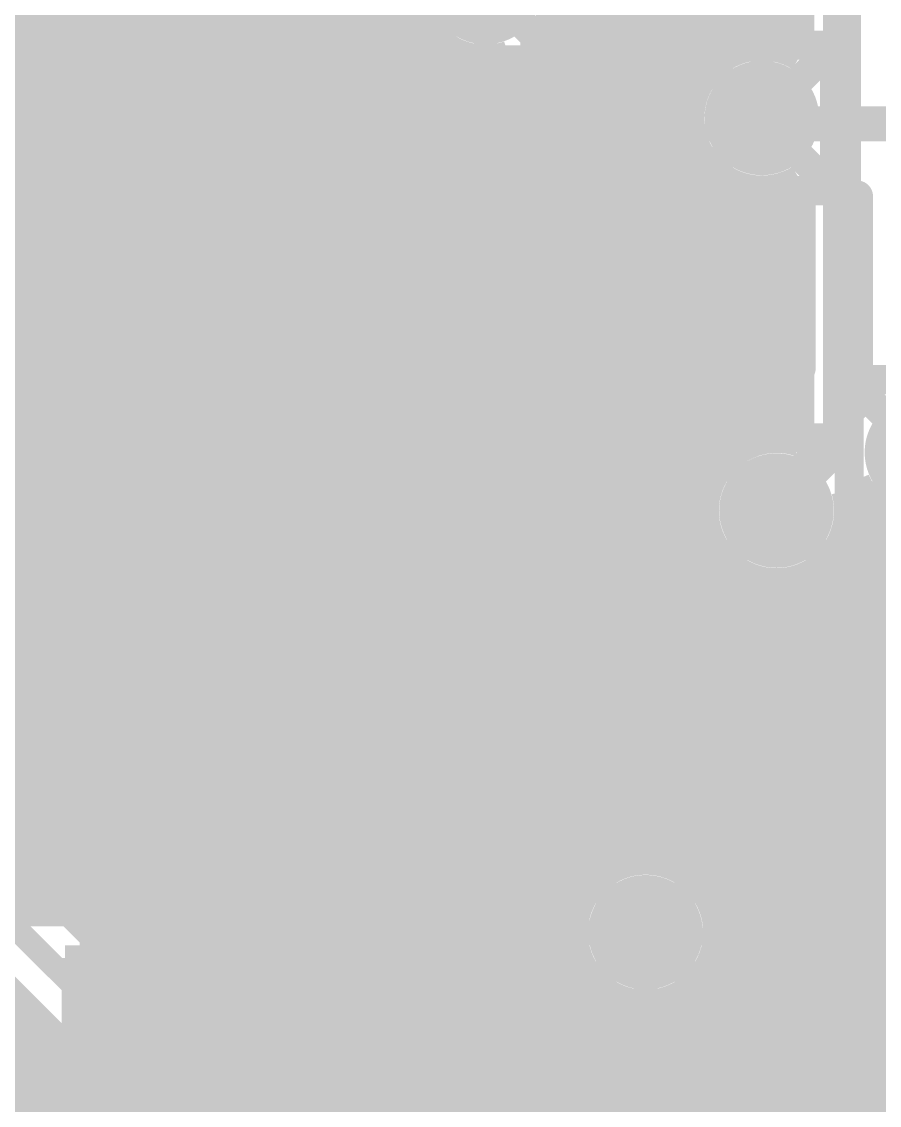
# Model space of a CAD drawing. Extents: x -4 to 136, y -50 to 40.
# Drawn here: x -0.37 to 7.12, y 3.57 to 13.03 of the extents above; entities that cross this region are included whole.
import ezdxf

# ---------------------------------------------------------------- set-up
doc = ezdxf.new("R2010")
doc.units = 0
doc.header["$MEASUREMENT"] = 0
doc.layers.get('0').update_dxf_attribs({"linetype": 'CONTINUOUS'})
for name, color, linetype in [('25-335-0_BOT', 7, 'CONTINUOUS'), ('25-335-0_DRD', 7, 'CONTINUOUS'), ('25-335-0_GND', 6, 'CONTINUOUS'), ('25-335-0_IN1', 4, 'CONTINUOUS'), ('25-335-0_SMT', 5, 'CONTINUOUS'), ('25-335-0_SPT', 10, 'CONTINUOUS'), ('25-335-0_SST', 9, 'CONTINUOUS'), ('25-335-0_TOP', 12, 'CONTINUOUS'), ('THRUHOLE_TAP', 15, 'CONTINUOUS')]:
    doc.layers.add(name, color=color, linetype=linetype)

# ---------------------------------------------------------------- blocks, each defined once
blk = doc.blocks.new('ROUND_40')
at = {"const_width": 0.29972}
blk.add_lwpolyline([(-0.14986, 0, 1), (0.14986, 0, 1)], format="xyb", close=True, dxfattribs=at)
blk = doc.blocks.new('ROUND_60')
at = {"const_width": 0.50038}
blk.add_lwpolyline([(-0.25019, 0, 1), (0.25019, 0, 1)], format="xyb", close=True, dxfattribs=at)
blk = doc.blocks.new('ROUND_63')
at = {"const_width": 0.0635}
blk.add_lwpolyline([(-0.03175, 0, 1), (0.03175, 0, 1)], format="xyb", close=True, dxfattribs=at)
blk = doc.blocks.new('RECTANGLE_2')
blk.add_solid([(0.4826, 0.4064), (0.4826, -0.4064), (-0.4826, 0.4064), (-0.4826, -0.4064)])
blk = doc.blocks.new('OBLONG_33')
at = {"const_width": 0.2794}
blk.add_lwpolyline([(0.7493, 0), (-0.7493, 0)], dxfattribs=at)
at = {"const_width": 0.1397}
for points in [[(-0.81915, 0, 1), (-0.67945, 0, 1)], [(0.67945, 0, 1), (0.81915, 0, 1)]]:
    blk.add_lwpolyline(points, format="xyb", close=True, dxfattribs=at)
blk = doc.blocks.new('OBLONG_35')
at = {"const_width": 0.2794}
blk.add_lwpolyline([(0, 0.7493), (0, -0.7493)], dxfattribs=at)
at = {"const_width": 0.1397}
for points in [[(-0.06985, 0.7493, 1), (0.06985, 0.7493, 1)], [(-0.06985, -0.7493, 1), (0.06985, -0.7493, 1)]]:
    blk.add_lwpolyline(points, format="xyb", close=True, dxfattribs=at)
blk = doc.blocks.new('ROUND_23')
at = {"const_width": 0.10033}
blk.add_lwpolyline([(-0.050164, 0, 1), (0.050164, 0, 1)], format="xyb", close=True, dxfattribs=at)

msp = doc.modelspace()

# ---------------------------------------------------------------- linework, layer by layer
at = {"layer": '25-335-0_BOT'}
for points, const_width in [([(1.6002, 33.401), (1.6002, 2.53492)], 0.254), ([(1.8288, 33.401), (1.8288, 2.3749)], 0.254), ([(2.0574, 33.401), (2.0574, 2.17932)], 0.254), ([(2.286, 33.401), (2.286, 1.93802)], 0.254), ([(2.5146, 33.401), (2.5146, 1.63068)], 0.254), ([(2.7432, 33.401), (2.7432, 1.2065)], 0.254), ([(5.2578, 33.401), (5.2578, 5.68452)], 0.254), ([(5.4864, 28.66898), (5.4864, 12.34948)], 0.254), ([(5.715, 28.32608), (5.715, 12.69238)], 0.254), ([(5.9436, 28.21686), (5.9436, 12.8016)], 0.254), ([(6.1722, 28.20416), (6.1722, 12.81684)], 0.254), ([(1.3716, 21.82114), (1.3716, 2.66446)], 0.254), ([(1.143, 21.36648), (1.143, 2.77114)], 0.254), ([(6.858, 20.828), (6.858, -0.889), (8.89, -2.921), (13.843, -2.921)], 0.2032), ([(6.4008, 20.39366), (6.4008, 12.74318)], 0.254), ([(6.4262, 20.36826), (6.4262, 12.72794)], 0.254), ([(5.0292, 20.21078), (5.0292, 5.70738)], 0.254), ([(0.9144, 19.47672), (0.9144, 2.85496)], 0.254), ([(0.6858, 19.26082), (0.6858, 2.91846)], 0.254), ([(2.9718, 17.16278), (2.9718, 0.38862)], 0.254), ([(0.4572, 14.80566), (0.4572, 2.96164)], 0.254), ([(4.8006, 14.4526), (4.8006, 5.64388)], 0.254), ([(4.572, 14.28242), (4.572, 5.45084)], 0.254), ([(4.3434, 14.22908), (4.3434, -3.556)], 0.254), ([(0.3048, 13.6652), (-0.64008, 12.71778)], 0.254), ([(0.2286, 13.58646), (0.2286, 5.26034)], 0.254), ([(0, 13.35786), (0, 5.26034)], 0.254), ([(3.683, -2.413), (3.683, 13.335)], 0.2032), ([(-0.2286, 13.12926), (-0.2286, 5.26034)], 0.254), ([(3.0861, 13.1318), (-0.22606, 13.1318)], 0.254), ([(6.4262, 13.1318), (4.2799, 13.1318)], 0.254), ([(-0.4572, 12.90066), (-0.4572, 5.26034)], 0.254), ([(3.22326, 12.9032), (-0.45466, 12.9032)], 0.254), ([(3.2004, 12.9286), (3.2004, -2.0066)], 0.254), ([(3.2512, 12.87526), (3.2512, -1.95326)], 0.254), ([(4.1148, 12.87526), (4.1148, -1.95326)], 0.254), ([(4.1148, 12.87526), (4.1148, -1.95326)], 0.254), ([(6.4262, 12.9032), (4.1402, 12.9032)], 0.254), ([(3.2512, 12.6746), (-0.64008, 12.6746)], 0.254), ([(5.6896, 12.6746), (4.1148, 12.6746)], 0.254), ([(3.2512, 12.446), (-0.69342, 12.446)], 0.254), ([(5.51942, 12.446), (4.1148, 12.446)], 0.254), ([(3.2512, 12.2174), (-0.8636, 12.2174)], 0.254), ([(5.46608, 12.2174), (4.1148, 12.2174)], 0.254), ([(3.2512, 11.9888), (-3.429, 11.9888)], 0.254), ([(5.4991, 11.9888), (4.1148, 11.9888)], 0.254), ([(5.4864, 12.03198), (5.4864, 5.56006)], 0.254), ([(3.2512, 11.7602), (-3.429, 11.7602)], 0.254), ([(5.63626, 11.7602), (4.1148, 11.7602)], 0.254), ([(5.715, 11.68908), (5.715, 9.13384)], 0.254), ([(6.4008, 11.64082), (6.4008, 9.36752)], 0.254), ([(6.4262, 11.65606), (6.4262, 9.3599)], 0.254), ([(3.2512, 11.5316), (-3.429, 11.5316)], 0.254), ([(6.4262, 11.5316), (4.1148, 11.5316)], 0.254), ([(5.9436, 11.57986), (5.9436, 9.32688)], 0.254), ([(6.1722, 11.56716), (6.1722, 9.39038)], 0.254), ([(3.2512, 11.303), (-3.429, 11.303)], 0.254), ([(6.4262, 11.303), (4.1148, 11.303)], 0.254), ([(3.2512, 11.0744), (-3.429, 11.0744)], 0.254), ([(6.4262, 11.0744), (4.1148, 11.0744)], 0.254), ([(3.2512, 10.8458), (-3.429, 10.8458)], 0.254), ([(6.4262, 10.8458), (4.1148, 10.8458)], 0.254), ([(3.2512, 10.6172), (-3.429, 10.6172)], 0.254), ([(6.4262, 10.6172), (4.1148, 10.6172)], 0.254), ([(3.2512, 10.3886), (-3.429, 10.3886)], 0.254), ([(6.4262, 10.3886), (4.1148, 10.3886)], 0.254), ([(3.2512, 10.16), (-3.429, 10.16)], 0.254), ([(6.4262, 10.16), (4.1148, 10.16)], 0.254), ([(3.2512, 9.9314), (-3.429, 9.9314)], 0.254), ([(6.4262, 9.9314), (4.1148, 9.9314)], 0.254), ([(3.2512, 9.7028), (-3.429, 9.7028)], 0.254), ([(6.4262, 9.7028), (4.1148, 9.7028)], 0.254), ([(3.2512, 9.4742), (-3.429, 9.4742)], 0.254), ([(6.4262, 9.4742), (4.1148, 9.4742)], 0.254), ([(3.2512, 9.2456), (-3.429, 9.2456)], 0.254), ([(5.8166, 9.2456), (4.1148, 9.2456)], 0.254), ([(3.2512, 9.017), (-3.429, 9.017)], 0.254), ([(5.64642, 9.017), (4.1148, 9.017)], 0.254), ([(3.2512, 8.7884), (-3.429, 8.7884)], 0.254), ([(5.59308, 8.7884), (4.1148, 8.7884)], 0.254), ([(3.2512, 8.5598), (-3.429, 8.5598)], 0.254), ([(5.6261, 8.5598), (4.1148, 8.5598)], 0.254), ([(3.2512, 8.3312), (-3.429, 8.3312)], 0.254), ([(5.76326, 8.3312), (4.1148, 8.3312)], 0.254), ([(5.715, 8.38962), (5.715, -3.556)], 0.254), ([(5.9436, 8.19912), (5.9436, -3.556)], 0.254), ([(6.1722, 8.13562), (6.1722, -3.556)], 0.254), ([(6.4008, 8.15848), (6.4008, -3.556)], 0.254), ([(6.4262, 8.1661), (6.4262, -0.889)], 0.254), ([(3.2512, 8.1026), (-3.429, 8.1026)], 0.254), ([(6.4262, 8.1026), (4.1148, 8.1026)], 0.254), ([(3.2512, 7.874), (-3.429, 7.874)], 0.254), ([(6.4262, 7.874), (4.1148, 7.874)], 0.254), ([(3.2512, 7.6454), (-3.429, 7.6454)], 0.254), ([(6.4262, 7.6454), (4.1148, 7.6454)], 0.254), ([(3.2512, 7.4168), (-3.429, 7.4168)], 0.254), ([(6.4262, 7.4168), (4.1148, 7.4168)], 0.254), ([(3.2512, 7.1882), (-3.429, 7.1882)], 0.254), ([(6.4262, 7.1882), (4.1148, 7.1882)], 0.254), ([(3.2512, 6.9596), (-3.429, 6.9596)], 0.254), ([(6.4262, 6.9596), (4.1148, 6.9596)], 0.254), ([(3.2512, 6.731), (-3.429, 6.731)], 0.254), ([(6.4262, 6.731), (4.1148, 6.731)], 0.254), ([(3.2512, 6.5024), (-3.429, 6.5024)], 0.254), ([(6.4262, 6.5024), (4.1148, 6.5024)], 0.254), ([(3.2512, 6.2738), (-3.429, 6.2738)], 0.254), ([(6.4262, 6.2738), (4.1148, 6.2738)], 0.254), ([(3.2512, 6.0452), (-3.429, 6.0452)], 0.254), ([(6.4262, 6.0452), (4.1148, 6.0452)], 0.254), ([(3.2512, 5.8166), (-3.429, 5.8166)], 0.254), ([(6.4262, 5.8166), (4.1148, 5.8166)], 0.254), ([(3.2512, 5.588), (-3.429, 5.588)], 0.254), ([(4.70662, 5.588), (4.1148, 5.588)], 0.254), ([(6.4262, 5.588), (5.45084, 5.588)], 0.254), ([(3.2512, 5.3594), (-3.429, 5.3594)], 0.254), ([(4.51612, 5.3594), (4.1148, 5.3594)], 0.254), ([(6.4262, 5.3594), (5.64388, 5.3594)], 0.254), ([(0.46482, 5.26034), (-3.0607, 5.26034), (-3.0607, 3.26136)], 0.254), ([(0.46482, 5.26034), (0.46482, 3.26136)], 0.254), ([(3.2512, 5.1308), (0.46482, 5.1308)], 0.254), ([(4.45262, 5.1308), (4.1148, 5.1308)], 0.254), ([(6.4262, 5.1308), (5.70738, 5.1308)], 0.254), ([(3.2512, 4.9022), (0.46482, 4.9022)], 0.254), ([(4.47548, 4.9022), (4.1148, 4.9022)], 0.254), ([(6.4262, 4.9022), (5.68452, 4.9022)], 0.254), ([(-0.42672, 3.66776), (0.05842, 3.66776), (0.05842, 4.85394)], 0.1524), ([(4.572, 4.70662), (4.572, -3.556)], 0.254), ([(3.2512, 4.6736), (0.46482, 4.6736)], 0.254), ([(4.5974, 4.6736), (4.1148, 4.6736)], 0.254), ([(6.4262, 4.6736), (5.56006, 4.6736)], 0.254), ([(4.8006, 4.51612), (4.8006, -3.556)], 0.254), ([(5.4864, 4.5974), (5.4864, -3.556)], 0.254), ([(3.2512, 4.445), (0.46482, 4.445)], 0.254), ([(6.4262, 4.445), (4.1148, 4.445)], 0.254), ([(5.0292, 4.45262), (5.0292, -3.556)], 0.254), ([(5.2578, 4.47548), (5.2578, -3.556)], 0.254), ([(3.2512, 4.2164), (0.46482, 4.2164)], 0.254), ([(6.4262, 4.2164), (4.1148, 4.2164)], 0.254), ([(3.2512, 3.9878), (0.46482, 3.9878)], 0.254), ([(6.4262, 3.9878), (4.1148, 3.9878)], 0.254), ([(3.2512, 3.7592), (0.46482, 3.7592)], 0.254), ([(6.4262, 3.7592), (4.1148, 3.7592)], 0.254), ([(3.2512, 3.5306), (0.46482, 3.5306)], 0.254), ([(6.4262, 3.5306), (4.1148, 3.5306)], 0.254)]:
    msp.add_lwpolyline(points, dxfattribs=dict(at, const_width=const_width))
at = {"layer": '25-335-0_BOT', "const_width": 0.254}
for points in [[(3.05308, 13.335, 0.2070672), (3.25175, 12.87584)], [(4.1148, 12.87526, 0.2070673), (4.31372, 13.335)], [(6.096, 12.82192, 0.4142136), (5.46608, 12.192)], [(6.4262, 12.72794, 0.1389295), (6.096, 12.82149)], [(5.46608, 12.192, 0.4142136), (6.096, 11.56208)], [(6.096, 11.56208, 0.1389288), (6.42642, 11.6557)], [(6.223, 9.39292, 0.4142136), (5.59308, 8.763)], [(6.4262, 9.3599, 0.0822145), (6.223, 9.39354)], [(5.59308, 8.763, 0.4142136), (6.223, 8.13308)], [(6.223, 8.13308, 0.082214), (6.426, 8.16668)], [(5.08, 5.70992, 0.4142136), (4.45008, 5.08)], [(5.70992, 5.08, 0.4142136), (5.08, 5.70992)], [(4.45008, 5.08, 0.4142136), (5.08, 4.45008)], [(5.08, 4.45008, 0.4142136), (5.70992, 5.08)]]:
    msp.add_lwpolyline(points, format="xyb", dxfattribs=at)
at = {"layer": '25-335-0_DRD', "const_width": 0.254}
for points in [[(3.048, 13.97), (3.048, 12.7)], [(4.318, 13.97), (3.048, 12.7)], [(4.318, 12.7), (3.048, 13.97)], [(4.318, 12.7), (4.318, 13.97)], [(5.461, 12.827), (5.461, 11.557)], [(6.731, 12.827), (5.461, 12.827)], [(6.731, 12.827), (5.461, 11.557)], [(6.731, 11.557), (5.461, 12.827)], [(6.731, 11.557), (6.731, 12.827)], [(3.048, 12.7), (4.318, 12.7)], [(5.461, 11.557), (6.731, 11.557)], [(2.413, 11.3919), (2.413, 10.1219)], [(3.683, 11.3919), (2.413, 11.3919)], [(3.683, 11.3919), (2.413, 10.1219)], [(3.683, 10.1219), (2.413, 11.3919)], [(2.413, 11.3919), (2.413, 10.1219)], [(3.683, 11.3919), (2.413, 11.3919)], [(3.683, 11.3919), (2.413, 10.1219)], [(3.683, 10.1219), (2.413, 11.3919)], [(2.413, 11.3919), (2.413, 10.1219)], [(3.683, 11.3919), (2.413, 11.3919)], [(3.683, 11.3919), (2.413, 10.1219)], [(3.683, 10.1219), (2.413, 11.3919)], [(3.683, 10.1219), (3.683, 11.3919)], [(3.683, 10.1219), (3.683, 11.3919)], [(3.683, 10.1219), (3.683, 11.3919)], [(2.413, 10.1219), (3.683, 10.1219)], [(2.413, 10.1219), (3.683, 10.1219)], [(2.413, 10.1219), (3.683, 10.1219)], [(6.858, 9.906), (6.858, 8.636)], [(8.128, 9.906), (6.858, 9.906)], [(8.128, 9.906), (6.858, 8.636)], [(8.128, 8.636), (6.858, 9.906)], [(1.27, 9.652), (1.27, 8.382)], [(2.54, 9.652), (1.27, 9.652)], [(2.54, 9.652), (1.27, 8.382)], [(2.54, 8.382), (1.27, 9.652)], [(2.54, 8.382), (2.54, 9.652)], [(5.588, 9.398), (5.588, 8.128)], [(6.858, 9.398), (5.588, 9.398)], [(6.858, 9.398), (5.588, 8.128)], [(6.858, 8.128), (5.588, 9.398)], [(6.858, 8.128), (6.858, 9.398)], [(6.858, 8.636), (8.128, 8.636)], [(1.27, 8.382), (2.54, 8.382)], [(5.588, 8.128), (6.858, 8.128)], [(4.445, 5.715), (4.445, 4.445)], [(5.715, 5.715), (4.445, 5.715)], [(5.715, 5.715), (4.445, 4.445)], [(5.715, 4.445), (4.445, 5.715)], [(5.715, 4.445), (5.715, 5.715)], [(4.445, 4.445), (5.715, 4.445)]]:
    msp.add_lwpolyline(points, dxfattribs=at)
at = {"layer": '25-335-0_GND', "const_width": 0.1524}
for points in [[(-0.42418, 5.25018), (-0.06858, 5.25018), (0.0508, 5.588), (0.0508, 5.92582), (-0.06858, 6.26618), (-0.42418, 6.26618)], [(-0.36322, 5.25018), (-0.36322, 6.26618)]]:
    msp.add_lwpolyline(points, dxfattribs=at)
at = {"layer": '25-335-0_IN1'}
for points, const_width in [([(1.6002, 33.401), (1.6002, 6.54558)], 0.254), ([(1.8288, 33.401), (1.8288, 6.54558)], 0.254), ([(2.0574, 33.401), (2.0574, 6.54558)], 0.254), ([(2.286, 33.401), (2.286, 6.54558)], 0.254), ([(2.5146, 33.401), (2.5146, 6.54558)], 0.254), ([(2.7432, 33.401), (2.7432, 6.54558)], 0.254), ([(5.2578, 33.401), (5.2578, 5.68452)], 0.254), ([(6.096, 28.829), (6.096, 12.192)], 0.2032), ([(5.4864, 28.66898), (5.4864, 12.34948)], 0.254), ([(5.6642, 28.36926), (5.6642, 12.6492)], 0.254), ([(32.131, 23.241), (30.861, 24.511), (22.606, 24.511), (21.717, 23.622), (11.176, 23.622), (6.731, 19.177), (6.731, 9.271), (6.223, 8.763)], 0.2032), ([(1.3716, 21.82114), (1.3716, 6.54558)], 0.254), ([(1.143, 21.36648), (1.143, 6.54558)], 0.254), ([(5.0292, 20.21078), (5.0292, 5.70738)], 0.254), ([(0.381, 19.812), (-0.635, 18.796), (-0.635, 5.334), (3.048, 1.651), (3.048, -3.302)], 0.2032), ([(0.9144, 19.47672), (0.9144, 6.54558)], 0.254), ([(0.6858, 19.26082), (0.6858, 6.54558)], 0.254), ([(2.9718, 17.16278), (2.9718, 6.54558)], 0.254), ([(4.318, 14.859), (4.318, 2.032), (8.255, -1.905), (16.51, -1.905), (17.018, -1.397), (17.018, 0.254), (21.082, 4.318), (25.527, 4.318), (26.797, 3.048), (39.497, 3.048)], 0.2032), ([(0.4572, 14.80566), (0.4572, 6.54558)], 0.254), ([(-0.2032, 14.6431), (-0.2032, 5.5118)], 0.254), ([(0.2286, 14.65326), (0.2286, 5.08)], 0.254), ([(0, 14.61008), (0, 5.3086)], 0.254), ([(4.8006, 14.4526), (4.8006, 5.64388)], 0.254), ([(4.7498, 14.39926), (4.7498, 5.61594)], 0.254), ([(3.0861, 13.1318), (-0.2032, 13.1318)], 0.254), ([(5.6642, 13.1318), (4.7498, 13.1318)], 0.254), ([(3.22326, 12.9032), (-0.2032, 12.9032)], 0.254), ([(3.2004, 12.9286), (3.2004, 2.1082)], 0.254), ([(5.6642, 12.9032), (4.7498, 12.9032)], 0.254), ([(3.429, 12.75842), (3.429, 1.8542)], 0.254), ([(3.8862, 12.6746), (-0.2032, 12.6746)], 0.254), ([(3.6576, 12.70508), (3.6576, -1.78308)], 0.254), ([(3.8862, 12.7381), (3.8862, 2.032)], 0.254), ([(5.6642, 12.6746), (4.7498, 12.6746)], 0.254), ([(3.8862, 12.446), (-0.2032, 12.446)], 0.254), ([(5.51942, 12.446), (4.7498, 12.446)], 0.254), ([(3.8862, 12.2174), (-0.2032, 12.2174)], 0.254), ([(5.46608, 12.2174), (4.7498, 12.2174)], 0.254), ([(3.8862, 11.9888), (-0.2032, 11.9888)], 0.254), ([(5.4991, 11.9888), (4.7498, 11.9888)], 0.254), ([(5.4864, 12.03198), (5.4864, 5.56006)], 0.254), ([(3.8862, 11.7602), (-0.2032, 11.7602)], 0.254), ([(5.63626, 11.7602), (4.7498, 11.7602)], 0.254), ([(5.715, 11.68908), (5.715, 9.13384)], 0.254), ([(3.8862, 11.5316), (-0.2032, 11.5316)], 0.254), ([(6.2992, 11.5316), (4.7498, 11.5316)], 0.254), ([(5.9436, 11.57986), (5.9436, 9.32688)], 0.254), ([(6.1722, 11.56716), (6.1722, 9.39038)], 0.254), ([(6.2992, 11.5951), (6.2992, 9.4488)], 0.254), ([(3.8862, 11.303), (-0.2032, 11.303)], 0.254), ([(6.2992, 11.303), (4.7498, 11.303)], 0.254), ([(3.8862, 11.0744), (-0.2032, 11.0744)], 0.254), ([(6.2992, 11.0744), (4.7498, 11.0744)], 0.254), ([(3.8862, 10.8458), (-0.2032, 10.8458)], 0.254), ([(6.2992, 10.8458), (4.7498, 10.8458)], 0.254), ([(3.8862, 10.6172), (-0.2032, 10.6172)], 0.254), ([(6.2992, 10.6172), (4.7498, 10.6172)], 0.254), ([(3.8862, 10.3886), (-0.2032, 10.3886)], 0.254), ([(6.2992, 10.3886), (4.7498, 10.3886)], 0.254), ([(3.8862, 10.16), (-0.2032, 10.16)], 0.254), ([(6.2992, 10.16), (4.7498, 10.16)], 0.254), ([(3.8862, 9.9314), (-0.2032, 9.9314)], 0.254), ([(6.2992, 9.9314), (4.7498, 9.9314)], 0.254), ([(3.8862, 9.7028), (-0.2032, 9.7028)], 0.254), ([(6.2992, 9.7028), (4.7498, 9.7028)], 0.254), ([(3.8862, 9.4742), (-0.2032, 9.4742)], 0.254), ([(6.2992, 9.4742), (4.7498, 9.4742)], 0.254), ([(6.2992, 9.4488), (6.24078, 9.39292)], 0.254), ([(3.8862, 9.2456), (-0.2032, 9.2456)], 0.254), ([(5.8166, 9.2456), (4.7498, 9.2456)], 0.254), ([(3.8862, 9.017), (-0.2032, 9.017)], 0.254), ([(5.64642, 9.017), (4.7498, 9.017)], 0.254), ([(6.97738, 8.90778), (6.85292, 8.78078)], 0.254), ([(3.8862, 8.7884), (-0.2032, 8.7884)], 0.254), ([(5.59308, 8.7884), (4.7498, 8.7884)], 0.254), ([(7.0866, 8.7884), (6.858, 8.7884)], 0.254), ([(6.858, 8.78586), (6.858, 8.2042)], 0.254), ([(7.0866, 8.7884), (7.0866, 8.4582)], 0.254), ([(7.29742, 8.67156), (6.93928, 8.31088)], 0.254), ([(3.8862, 8.5598), (-0.2032, 8.5598)], 0.254), ([(5.6261, 8.5598), (4.7498, 8.5598)], 0.254), ([(7.18566, 8.5598), (6.8199, 8.5598)], 0.254), ([(3.8862, 8.3312), (-0.2032, 8.3312)], 0.254), ([(5.76326, 8.3312), (4.7498, 8.3312)], 0.254), ([(5.715, 8.38962), (5.715, 1.8796)], 0.254), ([(6.95706, 8.3312), (6.6802, 8.3312)], 0.254), ([(6.6294, 8.2804), (6.6294, 0.9652)], 0.254), ([(5.9436, 8.19912), (5.9436, 1.651)], 0.254), ([(6.1722, 8.13562), (6.1722, 1.4224)], 0.254), ([(6.4008, 8.15848), (6.4008, 1.1938)], 0.254), ([(3.8862, 8.1026), (-0.2032, 8.1026)], 0.254), ([(6.8199, 8.1026), (4.7498, 8.1026)], 0.254), ([(6.8072, 8.001), (6.8072, 1.651)], 0.254), ([(3.8862, 7.874), (-0.2032, 7.874)], 0.254), ([(6.8072, 7.874), (4.7498, 7.874)], 0.254), ([(3.8862, 7.6454), (-0.2032, 7.6454)], 0.254), ([(6.8072, 7.6454), (4.7498, 7.6454)], 0.254), ([(3.8862, 7.4168), (-0.2032, 7.4168)], 0.254), ([(6.8072, 7.4168), (4.7498, 7.4168)], 0.254), ([(3.8862, 7.1882), (-0.2032, 7.1882)], 0.254), ([(6.8072, 7.1882), (4.7498, 7.1882)], 0.254), ([(3.8862, 6.9596), (-0.2032, 6.9596)], 0.254), ([(6.8072, 6.9596), (4.7498, 6.9596)], 0.254), ([(3.8862, 6.731), (-0.2032, 6.731)], 0.254), ([(6.8072, 6.731), (4.7498, 6.731)], 0.254), ([(0.41402, 6.5024), (-0.2032, 6.5024)], 0.254), ([(0.41402, 6.54558), (0.41402, 4.89458)], 0.254), ([(3.0226, 6.54558), (0.41402, 6.54558)], 0.254), ([(3.0226, 6.54558), (3.0226, 4.71678)], 0.254), ([(3.8862, 6.5024), (3.0226, 6.5024)], 0.254), ([(6.8072, 6.5024), (4.7498, 6.5024)], 0.254), ([(0.41402, 6.2738), (-0.2032, 6.2738)], 0.254), ([(0.9398, 5.12318), (0.9398, 6.13918), (1.05918, 5.969)], 0.1524), ([(1.54178, 6.13918), (1.54178, 5.12318), (1.65862, 5.29082), (1.89738, 5.969), (2.01422, 6.13918), (2.01422, 5.12318)], 0.1524), ([(3.8862, 6.2738), (3.0226, 6.2738)], 0.254), ([(6.8072, 6.2738), (4.7498, 6.2738)], 0.254), ([(0.41402, 6.0452), (-0.2032, 6.0452)], 0.254), ([(2.37998, 6.13918), (2.6162, 6.13918)], 0.1524), ([(2.49682, 5.12318), (2.49682, 6.13918)], 0.1524), ([(3.8862, 6.0452), (3.0226, 6.0452)], 0.254), ([(6.8072, 6.0452), (4.7498, 6.0452)], 0.254), ([(0.41402, 5.8166), (-0.2032, 5.8166)], 0.254), ([(3.8862, 5.8166), (3.0226, 5.8166)], 0.254), ([(6.8072, 5.8166), (4.7498, 5.8166)], 0.254), ([(0.41402, 5.588), (-0.2032, 5.588)], 0.254), ([(3.8862, 5.588), (3.0226, 5.588)], 0.254), ([(6.8072, 5.588), (5.45084, 5.588)], 0.254), ([(-0.2032, 5.5118), (0.41402, 4.89458)], 0.254), ([(0.41402, 5.3594), (-0.04826, 5.3594)], 0.254), ([(3.8862, 5.3594), (3.0226, 5.3594)], 0.254), ([(6.8072, 5.3594), (5.64388, 5.3594)], 0.254), ([(0.41402, 5.1308), (0.1778, 5.1308)], 0.254), ([(3.8862, 5.1308), (3.0226, 5.1308)], 0.254), ([(6.8072, 5.1308), (5.70738, 5.1308)], 0.254), ([(-0.9398, 5.0292), (2.6162, 1.47066)], 0.254), ([(0.82042, 5.12318), (1.05918, 5.12318)], 0.1524), ([(2.37998, 5.12318), (2.6162, 5.12318)], 0.1524), ([(24.13, 4.953), (21.082, 4.953), (14.732, -1.397), (8.382, -1.397), (5.08, 1.905), (5.08, 5.08)], 0.2032), ([(3.8862, 4.9022), (3.0226, 4.9022)], 0.254), ([(6.8072, 4.9022), (5.68452, 4.9022)], 0.254), ([(3.0226, 4.71678), (0.59436, 4.71678)], 0.254), ([(0.59436, 4.71678), (3.34772, 1.96088)], 0.254), ([(0.6858, 4.71678), (0.6858, 4.6228)], 0.254), ([(0.9144, 4.71678), (0.9144, 4.3942)], 0.254), ([(1.143, 4.71678), (1.143, 4.1656)], 0.254), ([(1.3716, 4.71678), (1.3716, 3.937)], 0.254), ([(1.6002, 4.71678), (1.6002, 3.7084)], 0.254), ([(1.8288, 4.71678), (1.8288, 3.4798)], 0.254), ([(2.0574, 4.71678), (2.0574, 3.2512)], 0.254), ([(2.286, 4.71678), (2.286, 3.0226)], 0.254), ([(2.5146, 4.71678), (2.5146, 2.794)], 0.254), ([(2.7432, 4.71678), (2.7432, 2.5654)], 0.254), ([(2.9718, 4.71678), (2.9718, 2.3368)], 0.254), ([(3.8862, 4.6736), (0.635, 4.6736)], 0.254), ([(5.5118, 4.62026), (5.5118, 2.0828)], 0.254), ([(6.8072, 4.6736), (5.56006, 4.6736)], 0.254), ([(-0.4572, 4.54406), (-0.4572, 1.87452)], 0.254), ([(-0.3556, 4.445), (-3.429, 4.445)], 0.254), ([(3.8862, 4.445), (0.8636, 4.445)], 0.254), ([(6.8072, 4.445), (5.5118, 4.445)], 0.254), ([(-0.2286, 4.31546), (-0.2286, 1.91516)], 0.254), ([(-0.127, 4.2164), (-3.429, 4.2164)], 0.254), ([(3.8862, 4.2164), (1.0922, 4.2164)], 0.254), ([(6.8072, 4.2164), (5.5118, 4.2164)], 0.254), ([(0, 4.08686), (0, 1.9304)], 0.254), ([(0.09906, 3.9878), (-3.429, 3.9878)], 0.254), ([(3.8862, 3.9878), (1.3208, 3.9878)], 0.254), ([(6.8072, 3.9878), (5.5118, 3.9878)], 0.254), ([(0.2286, 3.85826), (0.2286, 1.91516)], 0.254), ([(0.32766, 3.7592), (-3.429, 3.7592)], 0.254), ([(3.8862, 3.7592), (1.5494, 3.7592)], 0.254), ([(6.8072, 3.7592), (5.5118, 3.7592)], 0.254), ([(0.4572, 3.62966), (0.4572, 1.87452)], 0.254), ([(0.55626, 3.5306), (-3.429, 3.5306)], 0.254), ([(3.8862, 3.5306), (1.778, 3.5306)], 0.254), ([(6.8072, 3.5306), (5.5118, 3.5306)], 0.254)]:
    msp.add_lwpolyline(points, dxfattribs=dict(at, const_width=const_width))
at = {"layer": '25-335-0_IN1', "const_width": 0.254}
for points in [[(3.05308, 13.335, 0.4142136), (3.683, 12.70508)], [(3.683, 12.70508, 0.082214), (3.886, 12.73868)], [(5.6642, 12.6492, 0.2063465), (5.46713, 12.192)], [(5.46608, 12.192, 0.4142136), (6.096, 11.56208)], [(6.096, 11.56208, 0.082214), (6.299, 11.59568)], [(6.223, 9.39292, 0.4142136), (5.59308, 8.763)], [(6.97738, 8.90778, 0.1618202), (7.29737, 8.6714)], [(5.59308, 8.763, 0.4142136), (6.223, 8.13308)], [(6.223, 8.13308, 0.4142136), (6.85292, 8.763)], [(6.9342, 8.3058, 0.1989124), (6.80795, 8.001)], [(6.9342, 8.3058, 0.1989124), (6.80795, 8.001)], [(5.08, 5.70992, 0.1389299), (4.74958, 5.6163)], [(5.70992, 5.08, 0.4142136), (5.08, 5.70992)], [(5.5118, 4.62026, 0.2070673), (5.71072, 5.08)]]:
    msp.add_lwpolyline(points, format="xyb", dxfattribs=at)
at = {"layer": '25-335-0_SST', "const_width": 0.1524}
for points in [[(10.922, 20.955), (3.175, 20.955), (3.175, 12.065), (12.065, 12.065), (12.065, 19.812), (10.922, 20.955)], [(4.0005, 6.7945), (4.0005, 9.7155), (2.3622, 9.7155), (2.3622, 6.7945), (4.0005, 6.7945)], [(1.11506, 8.7503), (0.94742, 8.81126), (0.94742, 9.16686), (1.11506, 9.22528), (1.79324, 9.22528), (1.96342, 9.16686), (1.96342, 8.81126), (1.79324, 8.7503)], [(7.2644, 8.68934), (7.2644, 8.33374), (7.43458, 8.21436), (7.60476, 8.21436), (7.7724, 8.33374), (7.7724, 8.68934), (6.7564, 8.68934)], [(0.94742, 7.9121), (0.94742, 8.38708), (1.62306, 7.9121), (1.79324, 7.9121), (1.96342, 7.97306), (1.96342, 8.32866), (1.79324, 8.38708)], [(7.2644, 8.39216), (6.7564, 8.21436)], [(7.2644, 7.43712), (7.43458, 7.37616), (7.60476, 7.37616), (7.7724, 7.43712), (7.7724, 7.79272), (7.60476, 7.85114), (7.43458, 7.85114), (7.2644, 7.79272), (7.2644, 7.43712), (7.09676, 7.37616), (6.92658, 7.37616), (6.7564, 7.43712), (6.7564, 7.79272), (6.92658, 7.85114), (7.09676, 7.85114), (7.2644, 7.79272)], [(1.11506, 7.54888), (0.94742, 7.4295), (0.94742, 7.19328), (1.11506, 7.0739), (1.28524, 7.0739), (1.62306, 7.31266), (1.96342, 7.0739), (1.96342, 7.54888)], [(6.92658, 7.01294), (6.7564, 6.95452), (6.7564, 6.59892), (6.92658, 6.53796), (7.2644, 6.53796), (7.43458, 6.65734), (7.43458, 7.01294), (7.7724, 7.01294), (7.7724, 6.53796)], [(5.93852, -3.15468), (3.78968, -3.15468), (3.78968, 5.69468), (9.17956, 5.69468), (9.17956, 5.04444), (4.23926, 5.04444), (4.8387, 4.445), (4.8387, -1.905)], [(2.667, 5.27558), (2.49682, 5.27558), (2.32918, 5.21462), (2.32918, 4.9784), (2.49682, 4.91998), (3.34518, 4.91998)], [(3.34518, 4.85902), (3.34518, 5.09778)], [(4.23926, 5.04444), (4.23926, -2.50444)], [(4.8387, 4.445), (9.17956, 4.445), (9.17956, 5.04444)], [(2.32918, 4.02082), (2.32918, 4.4958), (3.00482, 4.02082), (3.175, 4.02082), (3.34518, 4.08178), (3.34518, 4.43738), (3.175, 4.4958)]]:
    msp.add_lwpolyline(points, dxfattribs=at)
at = {"layer": '25-335-0_TOP'}
for points, const_width in [([(0.635, 26.1112), (-2.159, 26.1112), (-2.413, 25.8572), (-2.413, 8.255), (8.001, -2.159), (11.811, -2.159), (13.97, 0)], 0.381), ([(3.175, 7.5438), (1.6002, 7.5438), (0.254, 8.89), (0.254, 12.446), (-1.016, 13.716), (-1.016, 17.145), (0.0762, 18.2372), (0.0762, 18.24228), (1.9431, 18.24228)], 0.2032), ([(1.9431, 12.7381), (2.286, 12.7381), (2.3241, 12.7), (4.064, 12.7), (5.715, 14.351), (11.811, 14.351), (11.938, 14.478), (12.065, 14.478)], 0.2032), ([(4.92506, 10.7569), (4.92506, 12.67206), (6.096, 13.843), (10.414, 13.843), (10.541, 13.716)], 0.2032), ([(19.05, 11.811), (17.399, 10.16), (15.875, 10.16), (15.621, 10.414), (13.716, 10.414), (11.049, 13.081), (10.287, 13.081), (10.033, 13.335), (6.223, 13.335), (5.42544, 12.53744), (5.42544, 10.7569)], 0.2032), ([(0.48768, 12.82192), (0.5588, 12.7508)], 0.254), ([(0.72898, 12.80668), (0.60452, 12.80668)], 0.254), ([(0.6858, 12.80668), (0.6858, 9.0678)], 0.254), ([(5.08, 5.08), (2.286, 5.08), (-1.27, 8.636), (-1.27, 12.7)], 0.2032), ([(-0.64008, 12.73048), (-0.1778, 12.26566)], 0.254), ([(0.72898, 12.6746), (0.61976, 12.6746)], 0.254), ([(-0.4572, 12.54506), (-0.4572, 8.4328)], 0.254), ([(4.49326, 12.51712), (4.37388, 12.40028)], 0.254), ([(4.49326, 12.51712), (4.49326, 11.97102)], 0.254), ([(-0.3556, 12.446), (-0.69342, 12.446)], 0.254), ([(0.8255, 12.446), (0.6858, 12.446)], 0.254), ([(0.6858, 12.446), (0.6858, 9.0678)], 0.254), ([(4.3434, 12.3698), (4.3434, 11.96848)], 0.254), ([(4.49326, 12.446), (4.4196, 12.446)], 0.254), ([(-0.2286, 12.31646), (-0.2286, 8.2042)], 0.254), ([(0.9144, 12.35964), (0.9144, 8.8392)], 0.254), ([(-0.1778, 12.2174), (-0.8382, 12.2174)], 0.254), ([(-0.1778, 12.26566), (-0.1778, 8.89)], 0.254), ([(4.49326, 12.2174), (0.6858, 12.2174)], 0.254), ([(1.143, 12.27074), (1.143, 8.6106)], 0.254), ([(2.3241, 12.2682), (1.1938, 12.2682)], 0.254), ([(1.3716, 12.2682), (1.3716, 8.382)], 0.254), ([(1.6002, 12.2682), (1.6002, 8.1534)], 0.254), ([(1.8288, 12.2682), (1.8288, 7.9756)], 0.254), ([(2.0574, 12.2682), (2.0574, 7.9756)], 0.254), ([(2.286, 12.2682), (2.286, 7.9756)], 0.254), ([(2.6924, 12.2682), (2.3241, 12.2682)], 0.254), ([(2.5146, 12.2682), (2.5146, 9.7028)], 0.254), ([(4.064, 12.2682), (2.6924, 12.2682)], 0.254), ([(2.7432, 12.2682), (2.7432, 9.7028)], 0.254), ([(2.9718, 12.2682), (2.9718, 9.7028)], 0.254), ([(3.2004, 12.2682), (3.2004, 9.7028)], 0.254), ([(3.429, 12.2682), (3.429, 9.7028)], 0.254), ([(3.6576, 12.2682), (3.6576, 11.89228)], 0.254), ([(3.8862, 12.2682), (3.8862, 11.97356)], 0.254), ([(4.1148, 12.27074), (4.1148, 11.93546)], 0.254), ([(6.096, 12.192), (8.382, 12.192), (8.9281, 11.6459), (8.9281, 10.7569)], 0.2032), ([(-0.1778, 11.9888), (-0.8382, 11.9888)], 0.254), ([(4.49326, 11.9888), (0.6858, 11.9888)], 0.254), ([(3.9243, 11.9761), (3.9243, 10.7569)], 0.254), ([(-0.1778, 11.7602), (-0.8382, 11.7602)], 0.254), ([(3.52806, 11.7602), (0.6858, 11.7602)], 0.254), ([(-0.1778, 11.5316), (-0.8382, 11.5316)], 0.254), ([(3.4544, 11.5316), (0.6858, 11.5316)], 0.254), ([(3.4544, 11.5062), (3.4544, 10.0076)], 0.254), ([(-0.1778, 11.303), (-0.8382, 11.303)], 0.254), ([(3.4544, 11.303), (0.6858, 11.303)], 0.254), ([(-0.1778, 11.0744), (-0.8382, 11.0744)], 0.254), ([(3.4544, 11.0744), (0.6858, 11.0744)], 0.254), ([(-0.1778, 10.8458), (-0.8382, 10.8458)], 0.254), ([(3.4544, 10.8458), (0.6858, 10.8458)], 0.254), ([(3.4544, 10.7569), (3.9243, 10.7569)], 0.254), ([(3.048, 10.7569), (3.9243, 10.7569)], 0.2032), ([(3.9243, 10.7569), (3.048, 10.7569)], 0.2032), ([(3.048, 10.7569), (3.9243, 10.7569)], 0.2032), ([(3.175, 7.5438), (4.04368, 7.5438), (4.42468, 7.9248), (4.42468, 10.7569)], 0.2032), ([(6.223, 8.763), (6.223, 8.94842), (6.92658, 9.652), (6.92658, 10.7569)], 0.2032), ([(-0.1778, 10.6172), (-0.8382, 10.6172)], 0.254), ([(3.4544, 10.6172), (0.6858, 10.6172)], 0.254), ([(-0.1778, 10.3886), (-0.8382, 10.3886)], 0.254), ([(3.4544, 10.3886), (0.6858, 10.3886)], 0.254), ([(-0.1778, 10.16), (-0.8382, 10.16)], 0.254), ([(3.4544, 10.16), (0.6858, 10.16)], 0.254), ([(-0.1778, 9.9314), (-0.8382, 9.9314)], 0.254), ([(3.45948, 9.9314), (0.6858, 9.9314)], 0.254), ([(-0.1778, 9.7028), (-0.8382, 9.7028)], 0.254), ([(3.56616, 9.7028), (0.6858, 9.7028)], 0.254), ([(2.3622, 9.7028), (2.3622, 8.2804)], 0.254), ([(3.56616, 9.7028), (2.3622, 9.7028)], 0.254), ([(3.175, 9.7028), (3.175, 8.9662)], 0.254), ([(4.85648, 9.54278), (4.85648, 7.9248)], 0.254), ([(5.0292, 9.54786), (5.0292, 5.70738)], 0.254), ([(5.2578, 9.56818), (5.2578, 5.68452)], 0.254), ([(5.4864, 9.54024), (5.4864, 5.56006)], 0.254), ([(5.715, 9.58596), (5.715, 9.13384)], 0.254), ([(5.9436, 9.5377), (5.9436, 9.32688)], 0.254), ([(6.24078, 9.5758), (6.02488, 9.3599)], 0.254), ([(6.1722, 9.60628), (6.1722, 9.50722)], 0.254), ([(-0.1778, 9.4742), (-0.8382, 9.4742)], 0.254), ([(2.3622, 9.4742), (0.6858, 9.4742)], 0.254), ([(6.13664, 9.4742), (4.85648, 9.4742)], 0.254), ([(-0.1778, 9.2456), (-0.8382, 9.2456)], 0.254), ([(2.3622, 9.2456), (0.6858, 9.2456)], 0.254), ([(5.8166, 9.2456), (4.85648, 9.2456)], 0.254), ([(0.6858, 9.0678), (1.778, 7.9756)], 0.254), ([(-0.1778, 9.017), (-0.8382, 9.017)], 0.254), ([(2.3622, 9.017), (0.7366, 9.017)], 0.254), ([(3.175, 8.9662), (1.9558, 8.9662), (1.905, 9.017)], 0.2032), ([(2.3622, 8.9662), (3.175, 8.9662)], 0.254), ([(5.64642, 9.017), (4.85648, 9.017)], 0.254), ([(6.91134, 9.02716), (6.82752, 8.9408)], 0.254), ([(6.858, 8.97128), (6.858, -0.2794)], 0.254), ([(-0.8382, 8.8138), (2.4638, 5.5118)], 0.254), ([(-0.1651, 8.7884), (-0.81026, 8.7884)], 0.254), ([(2.3622, 8.7884), (0.9652, 8.7884)], 0.254), ([(5.59308, 8.7884), (4.85648, 8.7884)], 0.254), ([(7.0866, 8.7884), (6.85292, 8.7884)], 0.254), ([(7.0866, 8.7884), (7.0866, -0.508)], 0.254), ([(-0.0508, 8.5852), (1.28778, 7.24408)], 0.254), ([(-0.0254, 8.5598), (-0.58166, 8.5598)], 0.254), ([(0, 8.53186), (0, 7.9756)], 0.254), ([(2.3622, 8.5598), (1.1938, 8.5598)], 0.254), ([(5.6261, 8.5598), (4.85648, 8.5598)], 0.254), ([(7.5692, 8.5598), (6.8199, 8.5598)], 0.254), ([(-1.8923, 8.4709), (8.2169, -1.6383)], 0.254), ([(-1.5748, 8.3312), (1.97358, 4.78028)], 0.254), ([(0.20066, 8.3312), (-0.35306, 8.3312)], 0.254), ([(0.2286, 8.30326), (0.2286, 7.747)], 0.254), ([(2.3622, 8.3312), (1.4224, 8.3312)], 0.254), ([(5.76326, 8.3312), (4.85648, 8.3312)], 0.254), ([(5.715, 8.38962), (5.715, 0.8636)], 0.254), ([(7.5692, 8.3312), (6.6802, 8.3312)], 0.254), ([(2.3622, 8.2804), (2.3622, 8.2296)], 0.254), ([(2.3622, 8.2296), (2.3622, 7.9756)], 0.254), ([(6.6294, 8.2804), (6.6294, -0.0508)], 0.254), ([(5.9436, 8.19912), (5.9436, 0.635)], 0.254), ([(6.1722, 8.13562), (6.1722, 0.4064)], 0.254), ([(6.4008, 8.15848), (6.4008, 0.1778)], 0.254), ([(0.42926, 8.1026), (-0.12446, 8.1026)], 0.254), ([(0.4572, 8.07466), (0.4572, 7.5184)], 0.254), ([(2.3622, 8.1026), (1.651, 8.1026)], 0.254), ([(7.5692, 8.1026), (4.85648, 8.1026)], 0.254), ([(2.3622, 7.9756), (1.778, 7.9756)], 0.254), ([(-2.7813, 7.8867), (-0.15494, 5.26034)], 0.254), ([(0.65786, 7.874), (0.1016, 7.874)], 0.254), ([(0.6858, 7.84606), (0.6858, 7.2898)], 0.254), ([(7.5692, 7.874), (4.85394, 7.874)], 0.254), ([(0.88646, 7.6454), (0.3302, 7.6454)], 0.254), ([(7.63524, 7.6454), (4.75234, 7.6454)], 0.254), ([(4.8006, 7.71144), (4.8006, 5.64388)], 0.254), ([(0.9144, 7.61746), (0.9144, 7.0612)], 0.254), ([(4.72948, 7.62), (4.35356, 7.24408)], 0.254), ([(4.572, 7.45998), (4.572, 5.5118)], 0.254), ([(1.11506, 7.4168), (0.5588, 7.4168)], 0.254), ([(1.143, 7.38886), (1.143, 6.8326)], 0.254), ([(7.84606, 7.4168), (4.52628, 7.4168)], 0.254), ([(-0.4318, 7.1882), (-0.6096, 7.1882)], 0.254), ([(-0.4572, 7.21106), (-0.4572, 7.0358)], 0.254), ([(1.35382, 7.1882), (0.7874, 7.1882)], 0.254), ([(1.3716, 7.17804), (1.3716, 6.604)], 0.254), ([(8.0772, 7.1882), (4.28752, 7.1882)], 0.254), ([(4.3434, 7.23138), (4.3434, 5.5118)], 0.254), ([(1.6002, 7.112), (1.6002, 6.3754)], 0.254), ([(2.3622, 7.112), (1.6002, 7.112)], 0.254), ([(1.8288, 7.112), (1.8288, 6.1468)], 0.254), ([(2.0574, 7.112), (2.0574, 5.9182)], 0.254), ([(2.286, 7.112), (2.286, 5.6896)], 0.254), ([(2.3622, 7.112), (2.3622, 6.8072)], 0.254), ([(3.9878, 7.112), (3.9878, 6.8072)], 0.254), ([(4.04368, 7.112), (3.9878, 7.112)], 0.254), ([(4.1148, 7.11708), (4.1148, 5.5118)], 0.254), ([(-0.2286, 6.98246), (-0.2286, 6.8072)], 0.254), ([(-0.2032, 6.9596), (-0.381, 6.9596)], 0.254), ([(2.3622, 6.9596), (1.016, 6.9596)], 0.254), ([(8.0772, 6.9596), (3.9878, 6.9596)], 0.254), ([(3.9878, 6.8072), (2.3622, 6.8072)], 0.254), ([(2.5146, 6.8072), (2.5146, 5.5118)], 0.254), ([(2.7432, 6.8072), (2.7432, 5.5118)], 0.254), ([(2.9718, 6.8072), (2.9718, 5.5118)], 0.254), ([(3.2004, 6.8072), (3.2004, 5.5118)], 0.254), ([(3.429, 6.8072), (3.429, 5.5118)], 0.254), ([(3.6576, 6.8072), (3.6576, 5.5118)], 0.254), ([(3.8862, 6.8072), (3.8862, 5.5118)], 0.254), ([(0.02286, 6.731), (-0.1524, 6.731)], 0.254), ([(0, 6.75386), (0, 6.5786)], 0.254), ([(8.0772, 6.731), (1.2446, 6.731)], 0.254), ([(0.25146, 6.5024), (0.0762, 6.5024)], 0.254), ([(0.2286, 6.52526), (0.2286, 6.35)], 0.254), ([(8.0772, 6.5024), (1.4732, 6.5024)], 0.254), ([(0.48006, 6.2738), (0.3048, 6.2738)], 0.254), ([(0.4572, 6.29666), (0.4572, 6.1214)], 0.254), ([(8.0772, 6.2738), (1.7018, 6.2738)], 0.254), ([(0.70866, 6.0452), (0.5334, 6.0452)], 0.254), ([(0.6858, 6.06806), (0.6858, 5.8928)], 0.254), ([(8.4582, 6.0452), (1.9304, 6.0452)], 0.254), ([(0.9144, 5.83946), (0.9144, 5.6642)], 0.254), ([(0.93726, 5.8166), (0.762, 5.8166)], 0.254), ([(8.4582, 5.8166), (2.159, 5.8166)], 0.254), ([(-0.4826, 5.588), (-3.429, 5.588)], 0.254), ([(-0.4572, 5.5626), (-0.4572, 5.26034)], 0.254), ([(1.16586, 5.588), (0.9906, 5.588)], 0.254), ([(1.143, 5.61086), (1.143, 5.4356)], 0.254), ([(4.70662, 5.588), (2.3876, 5.588)], 0.254), ([(8.4582, 5.588), (5.45084, 5.588)], 0.254), ([(4.62026, 5.5118), (2.4638, 5.5118)], 0.254), ([(1.3716, 5.38226), (1.3716, 5.207)], 0.254), ([(-0.254, 5.3594), (-3.429, 5.3594)], 0.254), ([(-0.2286, 5.334), (-0.2286, 5.26034)], 0.254), ([(1.39446, 5.3594), (1.2192, 5.3594)], 0.254), ([(8.4582, 5.3594), (5.64388, 5.3594)], 0.254), ([(-0.15494, 5.26034), (-3.38582, 5.26034)], 0.254), ([(1.62306, 5.1308), (1.4478, 5.1308)], 0.254), ([(1.6002, 5.15366), (1.6002, 4.9784)], 0.254), ([(8.4582, 5.1308), (5.70738, 5.1308)], 0.254), ([(0.1397, 4.9657), (0.1397, 3.26136)], 0.254), ([(0.1397, 4.9657), (7.62762, -2.51968)], 0.254), ([(0.2032, 4.9022), (0.1397, 4.9022)], 0.254), ([(1.85166, 4.9022), (1.6764, 4.9022)], 0.254), ([(1.8288, 4.92506), (1.8288, 4.7498)], 0.254), ([(8.4582, 4.9022), (5.68452, 4.9022)], 0.254), ([(0.2286, 4.8768), (0.2286, 1.91516)], 0.254), ([(2.0574, 4.71424), (2.0574, 4.5212)], 0.254), ([(0.4318, 4.6736), (0.1397, 4.6736)], 0.254), ([(0.4572, 4.6482), (0.4572, 1.87452)], 0.254), ([(2.13868, 4.6736), (1.905, 4.6736)], 0.254), ([(4.62026, 4.6482), (2.286, 4.6482)], 0.254), ([(2.286, 4.6482), (2.286, 4.2926)], 0.254), ([(2.5146, 4.6482), (2.5146, 4.064)], 0.254), ([(2.7432, 4.6482), (2.7432, 3.8354)], 0.254), ([(2.9718, 4.6482), (2.9718, 3.6068)], 0.254), ([(3.2004, 4.6482), (3.2004, 3.3782)], 0.254), ([(3.429, 4.6482), (3.429, 3.1496)], 0.254), ([(3.6576, 4.6482), (3.6576, 2.921)], 0.254), ([(3.8862, 4.6482), (3.8862, 2.6924)], 0.254), ([(4.1148, 4.6482), (4.1148, 2.4638)], 0.254), ([(4.3434, 4.6482), (4.3434, 2.2352)], 0.254), ([(4.572, 4.6482), (4.572, 2.0066)], 0.254), ([(8.4582, 4.6736), (5.56006, 4.6736)], 0.254), ([(4.8006, 4.51612), (4.8006, 1.778)], 0.254), ([(5.4864, 4.5974), (5.4864, 1.0922)], 0.254), ([(0.6604, 4.445), (0.1397, 4.445)], 0.254), ([(0.6858, 4.4196), (0.6858, 1.8034)], 0.254), ([(8.4582, 4.445), (2.1336, 4.445)], 0.254), ([(5.0292, 4.45262), (5.0292, 1.5494)], 0.254), ([(5.2578, 4.47548), (5.2578, 1.3208)], 0.254), ([(0.889, 4.2164), (0.1397, 4.2164)], 0.254), ([(0.9144, 4.191), (0.9144, 1.69926)], 0.254), ([(8.4582, 4.2164), (2.3622, 4.2164)], 0.254), ([(1.1176, 3.9878), (0.1397, 3.9878)], 0.254), ([(1.143, 3.9624), (1.143, 1.55448)], 0.254), ([(8.4582, 3.9878), (2.5908, 3.9878)], 0.254), ([(-0.4064, 3.66776), (-0.2667, 3.66776), (-0.2667, 3.86588), (-0.4064, 3.86588), (-0.4064, 3.66776)], 0.1524), ([(1.3462, 3.7592), (0.1397, 3.7592)], 0.254), ([(8.37184, 3.7592), (2.8194, 3.7592)], 0.254), ([(1.3716, 3.7338), (1.3716, 1.3589)], 0.254), ([(1.5748, 3.5306), (0.1397, 3.5306)], 0.254), ([(1.6002, 3.5052), (1.6002, 1.0795)], 0.254), ([(8.07212, 3.5306), (3.048, 3.5306)], 0.254)]:
    msp.add_lwpolyline(points, dxfattribs=dict(at, const_width=const_width))
at = {"layer": '25-335-0_TOP', "const_width": 0.254}
for points in [[(0.48768, 12.82192, 0.068472), (0.60452, 12.80585)], [(0.48768, 12.82192, 0.068472), (0.60452, 12.80585)], [(0.6858, 12.446, 0.1989124), (0.55933, 12.75133)], [(0.72898, 12.80668, 0.0366374), (0.72395, 12.7381)], [(0.7239, 12.7381, 0.4142136), (1.1938, 12.2682)], [(4.064, 12.2682, 0.1989115), (4.36933, 12.39467)], [(3.9243, 11.9761, 0.4142136), (3.4544, 11.5062)], [(4.17322, 11.90244, 0.1411516), (3.9243, 11.97414)], [(4.42468, 11.9761, 0.1423214), (4.17289, 11.90295)], [(4.49326, 11.97102, 0.0366374), (4.42468, 11.97605)], [(3.4544, 10.0076, 0.1781269), (3.56645, 9.70305)], [(4.85648, 9.54278, 0.0366374), (4.92506, 9.53775)], [(4.92506, 9.5377, 0.1404184), (5.17388, 9.60898)], [(5.17398, 9.60882, 0.1415841), (5.42544, 9.53616)], [(5.42544, 9.5377, 0.1404184), (5.67426, 9.60898)], [(5.67436, 9.60882, 0.1415841), (5.92582, 9.53616)], [(5.92582, 9.5377, 0.1404184), (6.17464, 9.60898)], [(6.17474, 9.60882, 0.0392684), (6.24018, 9.57441)], [(6.02488, 9.3599, 0.3231762), (5.59308, 8.763)], [(6.91134, 9.02716, 0.3021849), (7.493, 8.64108)], [(-0.1778, 8.89, 0.1989132), (-0.05133, 8.58467)], [(-0.1778, 8.89, 0.1989132), (-0.05133, 8.58467)], [(6.85292, 8.763, 0.0716349), (6.82732, 8.94074)], [(5.59308, 8.763, 0.4142136), (6.223, 8.13308)], [(6.223, 8.13308, 0.4142136), (6.85292, 8.763)], [(4.72948, 7.62, 0.1989124), (4.85573, 7.9248)], [(4.72948, 7.62, 0.1989124), (4.85573, 7.9248)], [(1.2954, 7.239, 0.1989124), (1.6002, 7.11275)], [(4.04368, 7.112, 0.1989115), (4.34901, 7.23847)], [(5.08, 5.70992, 0.2070678), (4.62084, 5.51125)], [(5.70992, 5.08, 0.4142136), (5.08, 5.70992)], [(5.08, 4.45008, 0.4142136), (5.70992, 5.08)], [(1.9812, 4.7752, 0.1989124), (2.286, 4.64895)], [(4.62026, 4.6482, 0.2070673), (5.08, 4.44928)]]:
    msp.add_lwpolyline(points, format="xyb", dxfattribs=at)

# ---------------------------------------------------------------- block references
at = {"layer": '25-335-0_BOT'}
for p in [(6.096, 12.192), (3.048, 10.7569), (1.905, 9.017), (6.223, 8.763), (5.08, 5.08)]:
    msp.add_blockref('ROUND_40', p, dxfattribs=at)
at = {"layer": '25-335-0_GND'}
for name, p in [('ROUND_60', (3.683, 13.335)), ('ROUND_60', (6.096, 12.192)), ('ROUND_63', (3.048, 10.7569)), ('ROUND_60', (7.493, 9.271)), ('ROUND_60', (6.223, 8.763)), ('ROUND_63', (1.905, 9.017)), ('ROUND_60', (5.08, 5.08))]:
    msp.add_blockref(name, p, dxfattribs=at)
at = {"layer": '25-335-0_IN1'}
for p in [(6.096, 12.192), (3.048, 10.7569), (1.905, 9.017), (6.223, 8.763), (5.08, 5.08)]:
    msp.add_blockref('ROUND_40', p, dxfattribs=at)
at = {"layer": '25-335-0_SMT'}
for name, p in [('OBLONG_33', (1.9431, 12.7381)), ('OBLONG_35', (3.9243, 10.7569)), ('OBLONG_35', (4.42468, 10.7569)), ('OBLONG_35', (4.92506, 10.7569)), ('OBLONG_35', (5.42544, 10.7569)), ('OBLONG_35', (5.92582, 10.7569)), ('OBLONG_35', (6.4262, 10.7569)), ('OBLONG_35', (6.92658, 10.7569)), ('RECTANGLE_2', (3.175, 8.9662)), ('RECTANGLE_2', (3.175, 7.5438))]:
    msp.add_blockref(name, p, dxfattribs=at)
at = {"layer": '25-335-0_SPT'}
for name, p in [('OBLONG_33', (1.9431, 12.7381)), ('OBLONG_35', (3.9243, 10.7569)), ('OBLONG_35', (4.42468, 10.7569)), ('OBLONG_35', (4.92506, 10.7569)), ('OBLONG_35', (5.42544, 10.7569)), ('OBLONG_35', (5.92582, 10.7569)), ('OBLONG_35', (6.4262, 10.7569)), ('OBLONG_35', (6.92658, 10.7569)), ('RECTANGLE_2', (3.175, 8.9662)), ('RECTANGLE_2', (3.175, 7.5438))]:
    msp.add_blockref(name, p, dxfattribs=at)
at = {"layer": '25-335-0_TOP'}
for name, p in [('OBLONG_33', (1.9431, 12.7381)), ('ROUND_40', (6.096, 12.192)), ('OBLONG_35', (3.9243, 10.7569)), ('OBLONG_35', (4.42468, 10.7569)), ('OBLONG_35', (4.92506, 10.7569)), ('OBLONG_35', (5.42544, 10.7569)), ('OBLONG_35', (5.92582, 10.7569)), ('OBLONG_35', (6.4262, 10.7569)), ('OBLONG_35', (6.92658, 10.7569)), ('ROUND_40', (3.048, 10.7569)), ('RECTANGLE_2', (3.175, 8.9662)), ('ROUND_40', (1.905, 9.017)), ('ROUND_40', (6.223, 8.763)), ('RECTANGLE_2', (3.175, 7.5438)), ('ROUND_40', (5.08, 5.08))]:
    msp.add_blockref(name, p, dxfattribs=at)
at = {"layer": 'THRUHOLE_TAP'}
for p in [(6.096, 12.192), (3.048, 10.7569), (1.905, 9.017), (6.223, 8.763), (5.08, 5.08)]:
    msp.add_blockref('ROUND_23', p, dxfattribs=at)

doc.saveas('drawing.dxf')
